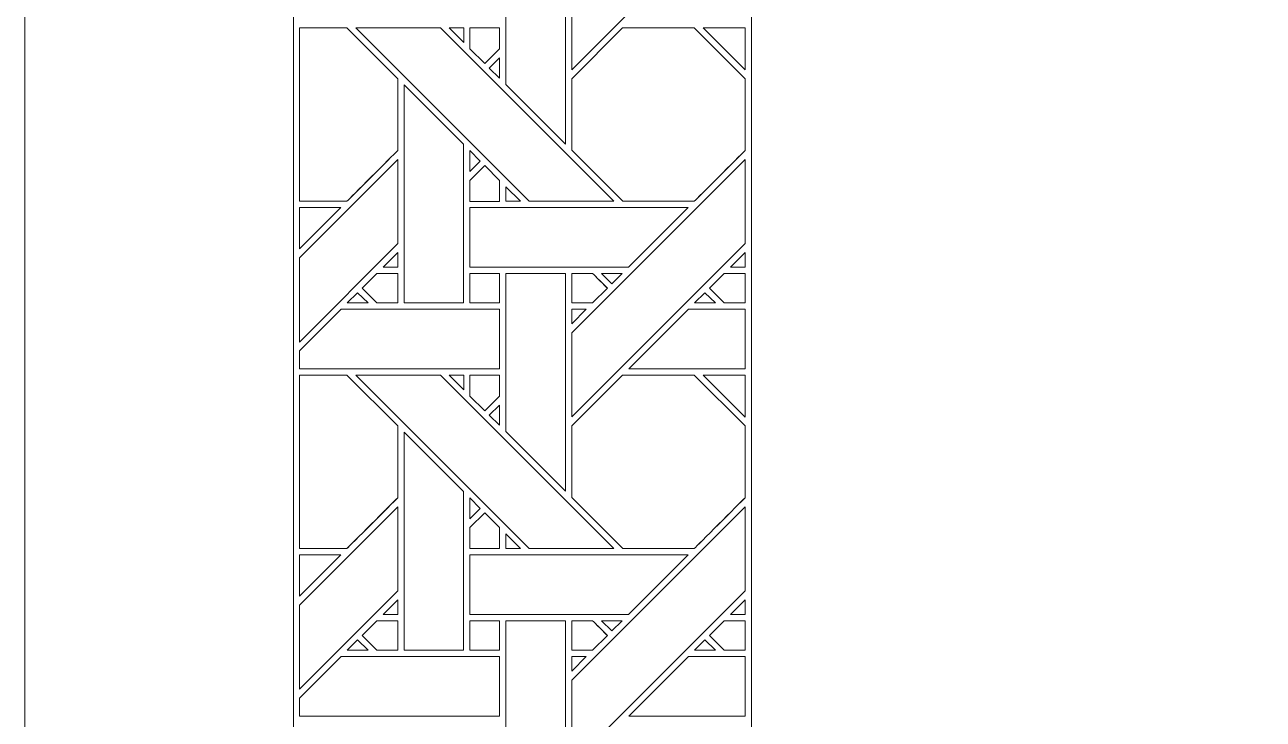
# Model space of a CAD drawing. Header units: inches. Extents: x 6.4 to 18.4, y 3.1 to 15.1.
# Drawn here: x 6.383 to 9.766, y 6.968 to 8.866 of the extents above; entities that cross this region are included whole.
import ezdxf

# ---------------------------------------------------------------- set-up
doc = ezdxf.new("R2010")
doc.units = ezdxf.units.IN
doc.header["$MEASUREMENT"] = 0
doc.layers.add('Design', color=7, linetype='Continuous', lineweight=0)

msp = doc.modelspace()

# ---------------------------------------------------------------- linework, layer by layer
at = {"layer": 'Design'}
for points, knots in [([(18.3821, 15.0948), (18.3821, 15.0948), (6.3829, 15.0948), (6.3829, 15.0948), (6.3829, 15.0948), (6.3829, 3.0948), (6.3829, 3.0948), (6.3829, 3.0948), (18.3829, 3.0948), (18.3829, 3.0948), (18.3829, 3.0948), (18.3829, 15.0948), (18.3829, 15.0948), (18.3829, 15.0948), (18.3821, 15.0948), (18.3821, 15.0948)], [0, 0, 0, 0, 1, 1, 1, 2, 2, 2, 3, 3, 3, 4, 4, 4, 5, 5, 5, 5]), ([(17.6485, 14.3611), (17.6485, 14.3611), (7.1165, 14.3611), (7.1165, 14.3611), (7.1165, 14.3611), (7.1165, 3.8284), (7.1165, 3.8284), (7.1165, 3.8284), (17.6492, 3.8284), (17.6492, 3.8284), (17.6492, 3.8284), (17.6492, 14.3611), (17.6492, 14.3611), (17.6492, 14.3611), (17.6485, 14.3611), (17.6485, 14.3611)], [0, 0, 0, 0, 1, 1, 1, 2, 2, 2, 3, 3, 3, 4, 4, 4, 5, 5, 5, 5]), ([(8.3676, 5.0795), (8.3676, 5.0795), (8.3676, 13.1101), (8.3676, 13.1101), (8.3676, 13.1101), (16.3981, 13.1101), (16.3981, 13.1101), (16.3981, 13.1101), (16.3981, 5.0795), (16.3981, 5.0795), (16.3981, 5.0795), (8.3676, 5.0795), (8.3676, 5.0795)], [0, 0, 0, 0, 1, 1, 1, 2, 2, 2, 3, 3, 3, 4, 4, 4, 4]), ([(8.3504, 9.4467), (8.3504, 9.4467), (8.3504, 9.2166), (8.3504, 9.2166), (8.3504, 9.2166), (7.8768, 8.743), (7.8768, 8.743), (7.8768, 8.743), (7.8768, 8.9731), (7.8768, 8.9731), (7.8768, 8.9731), (8.3504, 9.4467), (8.3504, 9.4467)], [0, 0, 0, 0, 1, 1, 1, 2, 2, 2, 3, 3, 3, 4, 4, 4, 4]), ([(7.6967, 9.1352), (7.6967, 9.1352), (7.8596, 9.1352), (7.8596, 9.1352), (7.8596, 9.1352), (7.8596, 8.5401), (7.8596, 8.5401), (7.8596, 8.5401), (7.6967, 8.703), (7.6967, 8.703), (7.6967, 8.703), (7.6967, 9.1352), (7.6967, 9.1352)], [0, 0, 0, 0, 1, 1, 1, 2, 2, 2, 3, 3, 3, 4, 4, 4, 4]), ([(7.1329, 8.8573), (7.1329, 8.8573), (7.2629, 8.8573), (7.2629, 8.8573), (7.2629, 8.8573), (7.4016, 8.7186), (7.4016, 8.7186), (7.4016, 8.7186), (7.4016, 8.5224), (7.4016, 8.5224), (7.3838, 8.5044), (7.2719, 8.3927), (7.2629, 8.3837), (7.2629, 8.3837), (7.1329, 8.3837), (7.1329, 8.3837), (7.1329, 8.3837), (7.1329, 8.8573), (7.1329, 8.8573)], [0, 0, 0, 0, 1, 1, 1, 2, 2, 2, 3, 3, 3, 4, 4, 4, 5, 5, 5, 6, 6, 6, 6]), ([(7.1329, 8.8573), (7.1329, 8.8573), (7.2629, 8.8573), (7.2629, 8.8573), (7.2629, 8.8573), (7.4016, 8.7186), (7.4016, 8.7186), (7.4016, 8.7186), (7.4016, 8.5224), (7.4016, 8.5224), (7.3843, 8.5049), (7.2723, 8.3931), (7.2629, 8.3837), (7.2629, 8.3837), (7.1329, 8.3837), (7.1329, 8.3837), (7.1329, 8.3837), (7.1329, 8.8573), (7.1329, 8.8573)], [0, 0, 0, 0, 1, 1, 1, 2, 2, 2, 3, 3, 3, 4, 4, 4, 5, 5, 5, 6, 6, 6, 6]), ([(7.2872, 8.8573), (7.2872, 8.8573), (7.5181, 8.8573), (7.5181, 8.8573), (7.5181, 8.8573), (7.9918, 8.3837), (7.9918, 8.3837), (7.9918, 8.3837), (7.7607, 8.3837), (7.7607, 8.3837), (7.7607, 8.3837), (7.2872, 8.8573), (7.2872, 8.8573)], [0, 0, 0, 0, 1, 1, 1, 2, 2, 2, 3, 3, 3, 4, 4, 4, 4]), ([(7.5422, 8.8573), (7.5422, 8.8573), (7.5817, 8.8573), (7.5817, 8.8573), (7.5817, 8.8573), (7.5817, 8.8175), (7.5817, 8.8175), (7.5817, 8.8175), (7.5422, 8.8573), (7.5422, 8.8573)], [0, 0, 0, 0, 1, 1, 1, 2, 2, 2, 3, 3, 3, 3]), ([(7.6791, 8.8573), (7.6791, 8.8573), (7.6791, 8.7997), (7.6791, 8.7997), (7.6791, 8.7997), (7.6392, 8.7598), (7.6392, 8.7598), (7.6392, 8.7598), (7.5988, 8.8001), (7.5988, 8.8001), (7.5988, 8.8001), (7.5988, 8.8573), (7.5988, 8.8573), (7.5988, 8.8573), (7.6791, 8.8573), (7.6791, 8.8573)], [0, 0, 0, 0, 1, 1, 1, 2, 2, 2, 3, 3, 3, 4, 4, 4, 5, 5, 5, 5]), ([(7.6791, 8.7997), (7.6791, 8.7997), (7.6392, 8.7598), (7.6392, 8.7598), (7.6392, 8.7598), (7.5988, 8.8001), (7.5988, 8.8001), (7.5988, 8.8001), (7.5988, 8.8573), (7.5988, 8.8573), (7.5988, 8.8573), (7.6791, 8.8573), (7.6791, 8.8573), (7.6791, 8.8573), (7.6791, 8.7997), (7.6791, 8.7997)], [0, 0, 0, 0, 1, 1, 1, 2, 2, 2, 3, 3, 3, 4, 4, 4, 5, 5, 5, 5]), ([(7.8767, 8.7186), (7.8767, 8.7186), (8.0154, 8.8573), (8.0154, 8.8573), (8.0154, 8.8573), (8.2116, 8.8573), (8.2116, 8.8573), (8.2116, 8.8573), (8.3504, 8.7186), (8.3504, 8.7186), (8.3504, 8.7186), (8.3504, 8.5224), (8.3504, 8.5224), (8.3326, 8.5044), (8.2207, 8.3927), (8.2117, 8.3837), (8.2117, 8.3837), (8.016, 8.3837), (8.016, 8.3837), (8.016, 8.3837), (7.8767, 8.5229), (7.8767, 8.5229), (7.8767, 8.5229), (7.8767, 8.7186), (7.8767, 8.7186)], [0, 0, 0, 0, 1, 1, 1, 2, 2, 2, 3, 3, 3, 4, 4, 4, 5, 5, 5, 6, 6, 6, 7, 7, 7, 8, 8, 8, 8]), ([(8.0154, 8.8573), (8.0154, 8.8573), (8.2116, 8.8573), (8.2116, 8.8573), (8.2116, 8.8573), (8.3504, 8.7186), (8.3504, 8.7186), (8.3504, 8.7186), (8.3504, 8.5224), (8.3504, 8.5224), (8.3324, 8.5042), (8.2205, 8.3925), (8.2117, 8.3837), (8.2117, 8.3837), (8.016, 8.3837), (8.016, 8.3837), (8.016, 8.3837), (7.8767, 8.5229), (7.8767, 8.5229), (7.8767, 8.5229), (7.8767, 8.7186), (7.8767, 8.7186), (7.8767, 8.7186), (8.0154, 8.8573), (8.0154, 8.8573)], [0, 0, 0, 0, 1, 1, 1, 2, 2, 2, 3, 3, 3, 4, 4, 4, 5, 5, 5, 6, 6, 6, 7, 7, 7, 8, 8, 8, 8]), ([(8.3509, 8.8573), (8.3509, 8.8573), (8.3509, 8.7423), (8.3509, 8.7423), (8.3509, 8.7423), (8.2359, 8.8573), (8.2359, 8.8573), (8.2359, 8.8573), (8.3509, 8.8573), (8.3509, 8.8573)], [0, 0, 0, 0, 1, 1, 1, 2, 2, 2, 3, 3, 3, 3]), ([(7.6792, 8.7755), (7.6792, 8.7755), (7.6792, 8.7203), (7.6792, 8.7203), (7.6792, 8.7203), (7.6514, 8.7477), (7.6514, 8.7477), (7.6514, 8.7477), (7.6792, 8.7755), (7.6792, 8.7755)], [0, 0, 0, 0, 1, 1, 1, 2, 2, 2, 3, 3, 3, 3]), ([(7.5816, 8.5394), (7.5816, 8.5394), (7.5816, 8.1057), (7.5816, 8.1057), (7.5816, 8.1057), (7.4188, 8.1057), (7.4188, 8.1057), (7.4188, 8.1057), (7.4188, 8.7015), (7.4188, 8.7015), (7.4188, 8.7015), (7.5816, 8.5394), (7.5816, 8.5394)], [0, 0, 0, 0, 1, 1, 1, 2, 2, 2, 3, 3, 3, 4, 4, 4, 4]), ([(7.1329, 8.2292), (7.1329, 8.2292), (7.4017, 8.498), (7.4017, 8.498), (7.4017, 8.498), (7.4017, 8.2679), (7.4017, 8.2679), (7.4017, 8.2679), (7.1329, 7.9991), (7.1329, 7.9991), (7.1329, 7.9991), (7.1329, 8.2292), (7.1329, 8.2292)], [0, 0, 0, 0, 1, 1, 1, 2, 2, 2, 3, 3, 3, 4, 4, 4, 4]), ([(7.6271, 8.4933), (7.6271, 8.4933), (7.5989, 8.4651), (7.5989, 8.4651), (7.5989, 8.4651), (7.5989, 8.5219), (7.5989, 8.5219), (7.5989, 8.5219), (7.6271, 8.4933), (7.6271, 8.4933)], [0, 0, 0, 0, 1, 1, 1, 2, 2, 2, 3, 3, 3, 3]), ([(8.3504, 8.498), (8.3504, 8.498), (8.3504, 8.2679), (8.3504, 8.2679), (8.3504, 8.2679), (7.8768, 7.7943), (7.8768, 7.7943), (7.8768, 7.7943), (7.8768, 8.0244), (7.8768, 8.0244), (7.8768, 8.0244), (8.3504, 8.498), (8.3504, 8.498)], [0, 0, 0, 0, 1, 1, 1, 2, 2, 2, 3, 3, 3, 4, 4, 4, 4]), ([(7.6795, 8.3834), (7.6795, 8.3834), (7.5989, 8.3834), (7.5989, 8.3834), (7.5989, 8.3834), (7.5989, 8.4407), (7.5989, 8.4407), (7.5989, 8.4407), (7.6392, 8.4811), (7.6392, 8.4811), (7.6392, 8.4811), (7.6795, 8.4407), (7.6795, 8.4407), (7.6795, 8.4407), (7.6795, 8.3834), (7.6795, 8.3834)], [0, 0, 0, 0, 1, 1, 1, 2, 2, 2, 3, 3, 3, 4, 4, 4, 5, 5, 5, 5]), ([(7.5989, 8.4407), (7.5989, 8.4407), (7.6392, 8.4811), (7.6392, 8.4811), (7.6392, 8.4811), (7.6795, 8.4407), (7.6795, 8.4407), (7.6795, 8.4407), (7.6795, 8.3834), (7.6795, 8.3834), (7.6795, 8.3834), (7.5989, 8.3834), (7.5989, 8.3834), (7.5989, 8.3834), (7.5989, 8.4407), (7.5989, 8.4407)], [0, 0, 0, 0, 1, 1, 1, 2, 2, 2, 3, 3, 3, 4, 4, 4, 5, 5, 5, 5]), ([(7.7365, 8.3837), (7.7365, 8.3837), (7.6968, 8.3837), (7.6968, 8.3837), (7.6968, 8.3837), (7.6968, 8.4235), (7.6968, 8.4235), (7.6968, 8.4235), (7.7365, 8.3837), (7.7365, 8.3837)], [0, 0, 0, 0, 1, 1, 1, 2, 2, 2, 3, 3, 3, 3]), ([(7.1329, 8.3664), (7.1329, 8.3664), (7.2459, 8.3664), (7.2459, 8.3664), (7.2459, 8.3664), (7.1329, 8.2534), (7.1329, 8.2534), (7.1329, 8.2534), (7.1329, 8.3664), (7.1329, 8.3664)], [0, 0, 0, 0, 1, 1, 1, 2, 2, 2, 3, 3, 3, 3]), ([(7.5989, 8.2037), (7.5989, 8.2037), (7.5989, 8.3664), (7.5989, 8.3664), (7.5989, 8.3664), (8.1946, 8.3664), (8.1946, 8.3664), (8.1946, 8.3664), (8.0319, 8.2037), (8.0319, 8.2037), (8.0319, 8.2037), (7.5989, 8.2037), (7.5989, 8.2037)], [0, 0, 0, 0, 1, 1, 1, 2, 2, 2, 3, 3, 3, 4, 4, 4, 4]), ([(7.3619, 8.2038), (7.3619, 8.2038), (7.4017, 8.2435), (7.4017, 8.2435), (7.4017, 8.2435), (7.4017, 8.2038), (7.4017, 8.2038), (7.4017, 8.2038), (7.3619, 8.2038), (7.3619, 8.2038)], [0, 0, 0, 0, 1, 1, 1, 2, 2, 2, 3, 3, 3, 3]), ([(8.3107, 8.2038), (8.3107, 8.2038), (8.3504, 8.2435), (8.3504, 8.2435), (8.3504, 8.2435), (8.3504, 8.2038), (8.3504, 8.2038), (8.3504, 8.2038), (8.3107, 8.2038), (8.3107, 8.2038)], [0, 0, 0, 0, 1, 1, 1, 2, 2, 2, 3, 3, 3, 3]), ([(7.4017, 8.1057), (7.4017, 8.1057), (7.3445, 8.1057), (7.3445, 8.1057), (7.3445, 8.1057), (7.3042, 8.1461), (7.3042, 8.1461), (7.3042, 8.1461), (7.3446, 8.1865), (7.3446, 8.1865), (7.3446, 8.1865), (7.4017, 8.1865), (7.4017, 8.1865), (7.4017, 8.1865), (7.4017, 8.1057), (7.4017, 8.1057)], [0, 0, 0, 0, 1, 1, 1, 2, 2, 2, 3, 3, 3, 4, 4, 4, 5, 5, 5, 5]), ([(7.3042, 8.1461), (7.3042, 8.1461), (7.3446, 8.1865), (7.3446, 8.1865), (7.3446, 8.1865), (7.4017, 8.1865), (7.4017, 8.1865), (7.4017, 8.1865), (7.4017, 8.1057), (7.4017, 8.1057), (7.4017, 8.1057), (7.3445, 8.1057), (7.3445, 8.1057), (7.3445, 8.1057), (7.3042, 8.1461), (7.3042, 8.1461)], [0, 0, 0, 0, 1, 1, 1, 2, 2, 2, 3, 3, 3, 4, 4, 4, 5, 5, 5, 5]), ([(7.5989, 8.1057), (7.5989, 8.1057), (7.5989, 8.1865), (7.5989, 8.1865), (7.5989, 8.1865), (7.6791, 8.1865), (7.6791, 8.1865), (7.6791, 8.1865), (7.6791, 8.1057), (7.6791, 8.1057), (7.6791, 8.1057), (7.5989, 8.1057), (7.5989, 8.1057)], [0, 0, 0, 0, 1, 1, 1, 2, 2, 2, 3, 3, 3, 4, 4, 4, 4]), ([(7.5989, 8.1865), (7.5989, 8.1865), (7.6791, 8.1865), (7.6791, 8.1865), (7.6791, 8.1865), (7.6791, 8.1057), (7.6791, 8.1057), (7.6791, 8.1057), (7.5989, 8.1057), (7.5989, 8.1057), (7.5989, 8.1057), (7.5989, 8.1865), (7.5989, 8.1865)], [0, 0, 0, 0, 1, 1, 1, 2, 2, 2, 3, 3, 3, 4, 4, 4, 4]), ([(7.6967, 8.1865), (7.6967, 8.1865), (7.8596, 8.1865), (7.8596, 8.1865), (7.8596, 8.1865), (7.8596, 7.5914), (7.8596, 7.5914), (7.8596, 7.5914), (7.6967, 7.7543), (7.6967, 7.7543), (7.6967, 7.7543), (7.6967, 8.1865), (7.6967, 8.1865)], [0, 0, 0, 0, 1, 1, 1, 2, 2, 2, 3, 3, 3, 4, 4, 4, 4]), ([(7.8767, 8.1865), (7.8767, 8.1865), (7.9338, 8.1865), (7.9338, 8.1865), (7.9389, 8.1813), (7.9697, 8.1505), (7.9741, 8.1461), (7.9741, 8.1461), (7.9337, 8.1057), (7.9337, 8.1057), (7.9337, 8.1057), (7.8767, 8.1057), (7.8767, 8.1057), (7.8767, 8.1057), (7.8767, 8.1865), (7.8767, 8.1865)], [0, 0, 0, 0, 1, 1, 1, 2, 2, 2, 3, 3, 3, 4, 4, 4, 5, 5, 5, 5]), ([(7.959, 8.1613), (7.959, 8.1613), (7.9741, 8.1461), (7.9741, 8.1461), (7.9741, 8.1461), (7.9337, 8.1057), (7.9337, 8.1057), (7.9337, 8.1057), (7.8767, 8.1057), (7.8767, 8.1057), (7.8767, 8.1057), (7.8767, 8.1865), (7.8767, 8.1865), (7.8767, 8.1865), (7.9338, 8.1865), (7.9338, 8.1865), (7.9393, 8.181), (7.9495, 8.1708), (7.959, 8.1613)], [0, 0, 0, 0, 1, 1, 1, 2, 2, 2, 3, 3, 3, 4, 4, 4, 5, 5, 5, 6, 6, 6, 6]), ([(7.9864, 8.1583), (7.9864, 8.1583), (7.9582, 8.1865), (7.9582, 8.1865), (7.9582, 8.1865), (8.0146, 8.1865), (8.0146, 8.1865), (8.0146, 8.1865), (7.9864, 8.1583), (7.9864, 8.1583)], [0, 0, 0, 0, 1, 1, 1, 2, 2, 2, 3, 3, 3, 3]), ([(8.3504, 8.1057), (8.3504, 8.1057), (8.2933, 8.1057), (8.2933, 8.1057), (8.2933, 8.1057), (8.2529, 8.1461), (8.2529, 8.1461), (8.2529, 8.1461), (8.2933, 8.1865), (8.2933, 8.1865), (8.2933, 8.1865), (8.3504, 8.1865), (8.3504, 8.1865), (8.3504, 8.1865), (8.3504, 8.1057), (8.3504, 8.1057)], [0, 0, 0, 0, 1, 1, 1, 2, 2, 2, 3, 3, 3, 4, 4, 4, 5, 5, 5, 5]), ([(8.3504, 8.1865), (8.3504, 8.1865), (8.3504, 8.1057), (8.3504, 8.1057), (8.3504, 8.1057), (8.2933, 8.1057), (8.2933, 8.1057), (8.2933, 8.1057), (8.2529, 8.1461), (8.2529, 8.1461), (8.2529, 8.1461), (8.2933, 8.1865), (8.2933, 8.1865), (8.2933, 8.1865), (8.3504, 8.1865), (8.3504, 8.1865)], [0, 0, 0, 0, 1, 1, 1, 2, 2, 2, 3, 3, 3, 4, 4, 4, 5, 5, 5, 5]), ([(7.3204, 8.1057), (7.3204, 8.1057), (7.2639, 8.1057), (7.2639, 8.1057), (7.2639, 8.1057), (7.2921, 8.1339), (7.2921, 8.1339), (7.2921, 8.1339), (7.3204, 8.1057), (7.3204, 8.1057)], [0, 0, 0, 0, 1, 1, 1, 2, 2, 2, 3, 3, 3, 3]), ([(8.2691, 8.1057), (8.2691, 8.1057), (8.2126, 8.1057), (8.2126, 8.1057), (8.2126, 8.1057), (8.2408, 8.1339), (8.2408, 8.1339), (8.2408, 8.1339), (8.2691, 8.1057), (8.2691, 8.1057)], [0, 0, 0, 0, 1, 1, 1, 2, 2, 2, 3, 3, 3, 3]), ([(7.1329, 7.9747), (7.1329, 7.9747), (7.2467, 8.0885), (7.2467, 8.0885), (7.2467, 8.0885), (7.6792, 8.0885), (7.6792, 8.0885), (7.6792, 8.0885), (7.6792, 7.9257), (7.6792, 7.9257), (7.6792, 7.9257), (7.1329, 7.9257), (7.1329, 7.9257), (7.1329, 7.9257), (7.1329, 7.9747), (7.1329, 7.9747)], [0, 0, 0, 0, 1, 1, 1, 2, 2, 2, 3, 3, 3, 4, 4, 4, 5, 5, 5, 5]), ([(7.8768, 8.0487), (7.8768, 8.0487), (7.8768, 8.0885), (7.8768, 8.0885), (7.8768, 8.0885), (7.9166, 8.0885), (7.9166, 8.0885), (7.9166, 8.0885), (7.8768, 8.0487), (7.8768, 8.0487)], [0, 0, 0, 0, 1, 1, 1, 2, 2, 2, 3, 3, 3, 3]), ([(8.3509, 8.0885), (8.3509, 8.0885), (8.3509, 7.9257), (8.3509, 7.9257), (8.3509, 7.9257), (8.0326, 7.9257), (8.0326, 7.9257), (8.0326, 7.9257), (8.1954, 8.0885), (8.1954, 8.0885), (8.1954, 8.0885), (8.3509, 8.0885), (8.3509, 8.0885)], [0, 0, 0, 0, 1, 1, 1, 2, 2, 2, 3, 3, 3, 4, 4, 4, 4]), ([(7.1329, 7.9086), (7.1329, 7.9086), (7.2629, 7.9086), (7.2629, 7.9086), (7.2629, 7.9086), (7.4016, 7.7699), (7.4016, 7.7699), (7.4016, 7.7699), (7.4016, 7.5737), (7.4016, 7.5737), (7.3838, 7.5557), (7.2719, 7.444), (7.2629, 7.435), (7.2629, 7.435), (7.1329, 7.435), (7.1329, 7.435), (7.1329, 7.435), (7.1329, 7.9086), (7.1329, 7.9086)], [0, 0, 0, 0, 1, 1, 1, 2, 2, 2, 3, 3, 3, 4, 4, 4, 5, 5, 5, 6, 6, 6, 6]), ([(7.1329, 7.9086), (7.1329, 7.9086), (7.2629, 7.9086), (7.2629, 7.9086), (7.2629, 7.9086), (7.4016, 7.7699), (7.4016, 7.7699), (7.4016, 7.7699), (7.4016, 7.5737), (7.4016, 7.5737), (7.3834, 7.5553), (7.2716, 7.4436), (7.2629, 7.435), (7.2629, 7.435), (7.1329, 7.435), (7.1329, 7.435), (7.1329, 7.435), (7.1329, 7.9086), (7.1329, 7.9086)], [0, 0, 0, 0, 1, 1, 1, 2, 2, 2, 3, 3, 3, 4, 4, 4, 5, 5, 5, 6, 6, 6, 6]), ([(7.2872, 7.9086), (7.2872, 7.9086), (7.5181, 7.9086), (7.5181, 7.9086), (7.5181, 7.9086), (7.9918, 7.435), (7.9918, 7.435), (7.9918, 7.435), (7.7607, 7.435), (7.7607, 7.435), (7.7607, 7.435), (7.2872, 7.9086), (7.2872, 7.9086)], [0, 0, 0, 0, 1, 1, 1, 2, 2, 2, 3, 3, 3, 4, 4, 4, 4]), ([(7.5422, 7.9086), (7.5422, 7.9086), (7.5817, 7.9086), (7.5817, 7.9086), (7.5817, 7.9086), (7.5817, 7.8688), (7.5817, 7.8688), (7.5817, 7.8688), (7.5422, 7.9086), (7.5422, 7.9086)], [0, 0, 0, 0, 1, 1, 1, 2, 2, 2, 3, 3, 3, 3]), ([(7.6791, 7.9086), (7.6791, 7.9086), (7.6791, 7.851), (7.6791, 7.851), (7.6791, 7.851), (7.6392, 7.8111), (7.6392, 7.8111), (7.6392, 7.8111), (7.5988, 7.8514), (7.5988, 7.8514), (7.5988, 7.8514), (7.5988, 7.9086), (7.5988, 7.9086), (7.5988, 7.9086), (7.6791, 7.9086), (7.6791, 7.9086)], [0, 0, 0, 0, 1, 1, 1, 2, 2, 2, 3, 3, 3, 4, 4, 4, 5, 5, 5, 5]), ([(7.6791, 7.851), (7.6791, 7.851), (7.6392, 7.8111), (7.6392, 7.8111), (7.6392, 7.8111), (7.5988, 7.8514), (7.5988, 7.8514), (7.5988, 7.8514), (7.5988, 7.9086), (7.5988, 7.9086), (7.5988, 7.9086), (7.6791, 7.9086), (7.6791, 7.9086), (7.6791, 7.9086), (7.6791, 7.851), (7.6791, 7.851)], [0, 0, 0, 0, 1, 1, 1, 2, 2, 2, 3, 3, 3, 4, 4, 4, 5, 5, 5, 5]), ([(7.8767, 7.7699), (7.8767, 7.7699), (8.0154, 7.9086), (8.0154, 7.9086), (8.0154, 7.9086), (8.2116, 7.9086), (8.2116, 7.9086), (8.2116, 7.9086), (8.3504, 7.7699), (8.3504, 7.7699), (8.3504, 7.7699), (8.3504, 7.5737), (8.3504, 7.5737), (8.3326, 7.5557), (8.2207, 7.444), (8.2117, 7.435), (8.2117, 7.435), (8.016, 7.435), (8.016, 7.435), (8.016, 7.435), (7.8767, 7.5742), (7.8767, 7.5742), (7.8767, 7.5742), (7.8767, 7.7699), (7.8767, 7.7699)], [0, 0, 0, 0, 1, 1, 1, 2, 2, 2, 3, 3, 3, 4, 4, 4, 5, 5, 5, 6, 6, 6, 7, 7, 7, 8, 8, 8, 8]), ([(8.0154, 7.9086), (8.0154, 7.9086), (8.2116, 7.9086), (8.2116, 7.9086), (8.2116, 7.9086), (8.3504, 7.7699), (8.3504, 7.7699), (8.3504, 7.7699), (8.3504, 7.5737), (8.3504, 7.5737), (8.3324, 7.5555), (8.2205, 7.4438), (8.2117, 7.435), (8.2117, 7.435), (8.016, 7.435), (8.016, 7.435), (8.016, 7.435), (7.8767, 7.5742), (7.8767, 7.5742), (7.8767, 7.5742), (7.8767, 7.7699), (7.8767, 7.7699), (7.8767, 7.7699), (8.0154, 7.9086), (8.0154, 7.9086)], [0, 0, 0, 0, 1, 1, 1, 2, 2, 2, 3, 3, 3, 4, 4, 4, 5, 5, 5, 6, 6, 6, 7, 7, 7, 8, 8, 8, 8]), ([(8.3509, 7.9086), (8.3509, 7.9086), (8.3509, 7.7936), (8.3509, 7.7936), (8.3509, 7.7936), (8.2359, 7.9086), (8.2359, 7.9086), (8.2359, 7.9086), (8.3509, 7.9086), (8.3509, 7.9086)], [0, 0, 0, 0, 1, 1, 1, 2, 2, 2, 3, 3, 3, 3]), ([(7.6792, 7.8268), (7.6792, 7.8268), (7.6792, 7.7716), (7.6792, 7.7716), (7.6792, 7.7716), (7.6514, 7.799), (7.6514, 7.799), (7.6514, 7.799), (7.6792, 7.8268), (7.6792, 7.8268)], [0, 0, 0, 0, 1, 1, 1, 2, 2, 2, 3, 3, 3, 3]), ([(7.5816, 7.5906), (7.5816, 7.5906), (7.5816, 7.157), (7.5816, 7.157), (7.5816, 7.157), (7.4188, 7.157), (7.4188, 7.157), (7.4188, 7.157), (7.4188, 7.7528), (7.4188, 7.7528), (7.4188, 7.7528), (7.5816, 7.5906), (7.5816, 7.5906)], [0, 0, 0, 0, 1, 1, 1, 2, 2, 2, 3, 3, 3, 4, 4, 4, 4]), ([(7.1329, 7.2804), (7.1329, 7.2804), (7.4017, 7.5492), (7.4017, 7.5492), (7.4017, 7.5492), (7.4017, 7.3192), (7.4017, 7.3192), (7.4017, 7.3192), (7.1329, 7.0504), (7.1329, 7.0504), (7.1329, 7.0504), (7.1329, 7.2804), (7.1329, 7.2804)], [0, 0, 0, 0, 1, 1, 1, 2, 2, 2, 3, 3, 3, 4, 4, 4, 4]), ([(7.6271, 7.5446), (7.6271, 7.5446), (7.5989, 7.5164), (7.5989, 7.5164), (7.5989, 7.5164), (7.5989, 7.5732), (7.5989, 7.5732), (7.5989, 7.5732), (7.6271, 7.5446), (7.6271, 7.5446)], [0, 0, 0, 0, 1, 1, 1, 2, 2, 2, 3, 3, 3, 3]), ([(8.3504, 7.5492), (8.3504, 7.5492), (8.3504, 7.3192), (8.3504, 7.3192), (8.3504, 7.3192), (7.8768, 6.8455), (7.8768, 6.8455), (7.8768, 6.8455), (7.8768, 7.0756), (7.8768, 7.0756), (7.8768, 7.0756), (8.3504, 7.5492), (8.3504, 7.5492)], [0, 0, 0, 0, 1, 1, 1, 2, 2, 2, 3, 3, 3, 4, 4, 4, 4]), ([(7.6795, 7.4347), (7.6795, 7.4347), (7.5989, 7.4347), (7.5989, 7.4347), (7.5989, 7.4347), (7.5989, 7.492), (7.5989, 7.492), (7.5989, 7.492), (7.6392, 7.5323), (7.6392, 7.5323), (7.6392, 7.5323), (7.6795, 7.492), (7.6795, 7.492), (7.6795, 7.492), (7.6795, 7.4347), (7.6795, 7.4347)], [0, 0, 0, 0, 1, 1, 1, 2, 2, 2, 3, 3, 3, 4, 4, 4, 5, 5, 5, 5]), ([(7.5989, 7.492), (7.5989, 7.492), (7.6392, 7.5323), (7.6392, 7.5323), (7.6392, 7.5323), (7.6795, 7.492), (7.6795, 7.492), (7.6795, 7.492), (7.6795, 7.4347), (7.6795, 7.4347), (7.6795, 7.4347), (7.5989, 7.4347), (7.5989, 7.4347), (7.5989, 7.4347), (7.5989, 7.492), (7.5989, 7.492)], [0, 0, 0, 0, 1, 1, 1, 2, 2, 2, 3, 3, 3, 4, 4, 4, 5, 5, 5, 5]), ([(7.7365, 7.4349), (7.7365, 7.4349), (7.6968, 7.4349), (7.6968, 7.4349), (7.6968, 7.4349), (7.6968, 7.4747), (7.6968, 7.4747), (7.6968, 7.4747), (7.7365, 7.4349), (7.7365, 7.4349)], [0, 0, 0, 0, 1, 1, 1, 2, 2, 2, 3, 3, 3, 3]), ([(7.1329, 7.4177), (7.1329, 7.4177), (7.2459, 7.4177), (7.2459, 7.4177), (7.2459, 7.4177), (7.1329, 7.3047), (7.1329, 7.3047), (7.1329, 7.3047), (7.1329, 7.4177), (7.1329, 7.4177)], [0, 0, 0, 0, 1, 1, 1, 2, 2, 2, 3, 3, 3, 3]), ([(7.5989, 7.255), (7.5989, 7.255), (7.5989, 7.4177), (7.5989, 7.4177), (7.5989, 7.4177), (8.1946, 7.4177), (8.1946, 7.4177), (8.1946, 7.4177), (8.0319, 7.255), (8.0319, 7.255), (8.0319, 7.255), (7.5989, 7.255), (7.5989, 7.255)], [0, 0, 0, 0, 1, 1, 1, 2, 2, 2, 3, 3, 3, 4, 4, 4, 4]), ([(7.3619, 7.255), (7.3619, 7.255), (7.4017, 7.2948), (7.4017, 7.2948), (7.4017, 7.2948), (7.4017, 7.255), (7.4017, 7.255), (7.4017, 7.255), (7.3619, 7.255), (7.3619, 7.255)], [0, 0, 0, 0, 1, 1, 1, 2, 2, 2, 3, 3, 3, 3]), ([(8.3107, 7.255), (8.3107, 7.255), (8.3504, 7.2948), (8.3504, 7.2948), (8.3504, 7.2948), (8.3504, 7.255), (8.3504, 7.255), (8.3504, 7.255), (8.3107, 7.255), (8.3107, 7.255)], [0, 0, 0, 0, 1, 1, 1, 2, 2, 2, 3, 3, 3, 3]), ([(7.4017, 7.1569), (7.4017, 7.1569), (7.3445, 7.1569), (7.3445, 7.1569), (7.3445, 7.1569), (7.3042, 7.1973), (7.3042, 7.1973), (7.3042, 7.1973), (7.3446, 7.2377), (7.3446, 7.2377), (7.3446, 7.2377), (7.4017, 7.2377), (7.4017, 7.2377), (7.4017, 7.2377), (7.4017, 7.1569), (7.4017, 7.1569)], [0, 0, 0, 0, 1, 1, 1, 2, 2, 2, 3, 3, 3, 4, 4, 4, 5, 5, 5, 5]), ([(7.3042, 7.1973), (7.3042, 7.1973), (7.3446, 7.2377), (7.3446, 7.2377), (7.3446, 7.2377), (7.4017, 7.2377), (7.4017, 7.2377), (7.4017, 7.2377), (7.4017, 7.1569), (7.4017, 7.1569), (7.4017, 7.1569), (7.3445, 7.1569), (7.3445, 7.1569), (7.3445, 7.1569), (7.3042, 7.1973), (7.3042, 7.1973)], [0, 0, 0, 0, 1, 1, 1, 2, 2, 2, 3, 3, 3, 4, 4, 4, 5, 5, 5, 5]), ([(7.5989, 7.1569), (7.5989, 7.1569), (7.5989, 7.2377), (7.5989, 7.2377), (7.5989, 7.2377), (7.6791, 7.2377), (7.6791, 7.2377), (7.6791, 7.2377), (7.6791, 7.1569), (7.6791, 7.1569), (7.6791, 7.1569), (7.5989, 7.1569), (7.5989, 7.1569)], [0, 0, 0, 0, 1, 1, 1, 2, 2, 2, 3, 3, 3, 4, 4, 4, 4]), ([(7.5989, 7.2377), (7.5989, 7.2377), (7.6791, 7.2377), (7.6791, 7.2377), (7.6791, 7.2377), (7.6791, 7.1569), (7.6791, 7.1569), (7.6791, 7.1569), (7.5989, 7.1569), (7.5989, 7.1569), (7.5989, 7.1569), (7.5989, 7.2377), (7.5989, 7.2377)], [0, 0, 0, 0, 1, 1, 1, 2, 2, 2, 3, 3, 3, 4, 4, 4, 4]), ([(7.6967, 7.2377), (7.6967, 7.2377), (7.8596, 7.2377), (7.8596, 7.2377), (7.8596, 7.2377), (7.8596, 6.6426), (7.8596, 6.6426), (7.8596, 6.6426), (7.6967, 6.8055), (7.6967, 6.8055), (7.6967, 6.8055), (7.6967, 7.2377), (7.6967, 7.2377)], [0, 0, 0, 0, 1, 1, 1, 2, 2, 2, 3, 3, 3, 4, 4, 4, 4]), ([(7.8767, 7.2377), (7.8767, 7.2377), (7.9338, 7.2377), (7.9338, 7.2377), (7.9389, 7.2326), (7.9697, 7.2018), (7.9741, 7.1974), (7.9741, 7.1974), (7.9337, 7.1569), (7.9337, 7.1569), (7.9337, 7.1569), (7.8767, 7.1569), (7.8767, 7.1569), (7.8767, 7.1569), (7.8767, 7.2377), (7.8767, 7.2377)], [0, 0, 0, 0, 1, 1, 1, 2, 2, 2, 3, 3, 3, 4, 4, 4, 5, 5, 5, 5]), ([(7.959, 7.2125), (7.959, 7.2125), (7.9741, 7.1974), (7.9741, 7.1974), (7.9741, 7.1974), (7.9337, 7.1569), (7.9337, 7.1569), (7.9337, 7.1569), (7.8767, 7.1569), (7.8767, 7.1569), (7.8767, 7.1569), (7.8767, 7.2377), (7.8767, 7.2377), (7.8767, 7.2377), (7.9338, 7.2377), (7.9338, 7.2377), (7.9393, 7.2323), (7.9496, 7.222), (7.959, 7.2125)], [0, 0, 0, 0, 1, 1, 1, 2, 2, 2, 3, 3, 3, 4, 4, 4, 5, 5, 5, 6, 6, 6, 6]), ([(7.9864, 7.2096), (7.9864, 7.2096), (7.9582, 7.2377), (7.9582, 7.2377), (7.9582, 7.2377), (8.0146, 7.2377), (8.0146, 7.2377), (8.0146, 7.2377), (7.9864, 7.2096), (7.9864, 7.2096)], [0, 0, 0, 0, 1, 1, 1, 2, 2, 2, 3, 3, 3, 3]), ([(8.3504, 7.1569), (8.3504, 7.1569), (8.2933, 7.1569), (8.2933, 7.1569), (8.2933, 7.1569), (8.2529, 7.1973), (8.2529, 7.1973), (8.2529, 7.1973), (8.2933, 7.2377), (8.2933, 7.2377), (8.2933, 7.2377), (8.3504, 7.2377), (8.3504, 7.2377), (8.3504, 7.2377), (8.3504, 7.1569), (8.3504, 7.1569)], [0, 0, 0, 0, 1, 1, 1, 2, 2, 2, 3, 3, 3, 4, 4, 4, 5, 5, 5, 5]), ([(8.3504, 7.2377), (8.3504, 7.2377), (8.3504, 7.1569), (8.3504, 7.1569), (8.3504, 7.1569), (8.2933, 7.1569), (8.2933, 7.1569), (8.2933, 7.1569), (8.2529, 7.1973), (8.2529, 7.1973), (8.2529, 7.1973), (8.2933, 7.2377), (8.2933, 7.2377), (8.2933, 7.2377), (8.3504, 7.2377), (8.3504, 7.2377)], [0, 0, 0, 0, 1, 1, 1, 2, 2, 2, 3, 3, 3, 4, 4, 4, 5, 5, 5, 5]), ([(7.3204, 7.157), (7.3204, 7.157), (7.2639, 7.157), (7.2639, 7.157), (7.2639, 7.157), (7.2921, 7.1852), (7.2921, 7.1852), (7.2921, 7.1852), (7.3204, 7.157), (7.3204, 7.157)], [0, 0, 0, 0, 1, 1, 1, 2, 2, 2, 3, 3, 3, 3]), ([(8.2691, 7.157), (8.2691, 7.157), (8.2126, 7.157), (8.2126, 7.157), (8.2126, 7.157), (8.2408, 7.1852), (8.2408, 7.1852), (8.2408, 7.1852), (8.2691, 7.157), (8.2691, 7.157)], [0, 0, 0, 0, 1, 1, 1, 2, 2, 2, 3, 3, 3, 3]), ([(7.1329, 7.026), (7.1329, 7.026), (7.2467, 7.1398), (7.2467, 7.1398), (7.2467, 7.1398), (7.6792, 7.1398), (7.6792, 7.1398), (7.6792, 7.1398), (7.6792, 6.977), (7.6792, 6.977), (7.6792, 6.977), (7.1329, 6.977), (7.1329, 6.977), (7.1329, 6.977), (7.1329, 7.026), (7.1329, 7.026)], [0, 0, 0, 0, 1, 1, 1, 2, 2, 2, 3, 3, 3, 4, 4, 4, 5, 5, 5, 5]), ([(7.8768, 7.1), (7.8768, 7.1), (7.8768, 7.1398), (7.8768, 7.1398), (7.8768, 7.1398), (7.9166, 7.1398), (7.9166, 7.1398), (7.9166, 7.1398), (7.8768, 7.1), (7.8768, 7.1)], [0, 0, 0, 0, 1, 1, 1, 2, 2, 2, 3, 3, 3, 3]), ([(8.3509, 7.1398), (8.3509, 7.1398), (8.3509, 6.977), (8.3509, 6.977), (8.3509, 6.977), (8.0326, 6.977), (8.0326, 6.977), (8.0326, 6.977), (8.1954, 7.1398), (8.1954, 7.1398), (8.1954, 7.1398), (8.3509, 7.1398), (8.3509, 7.1398)], [0, 0, 0, 0, 1, 1, 1, 2, 2, 2, 3, 3, 3, 4, 4, 4, 4])]:
    msp.add_open_spline(points, degree=3, knots=knots, dxfattribs=at)

doc.saveas('drawing.dxf')
